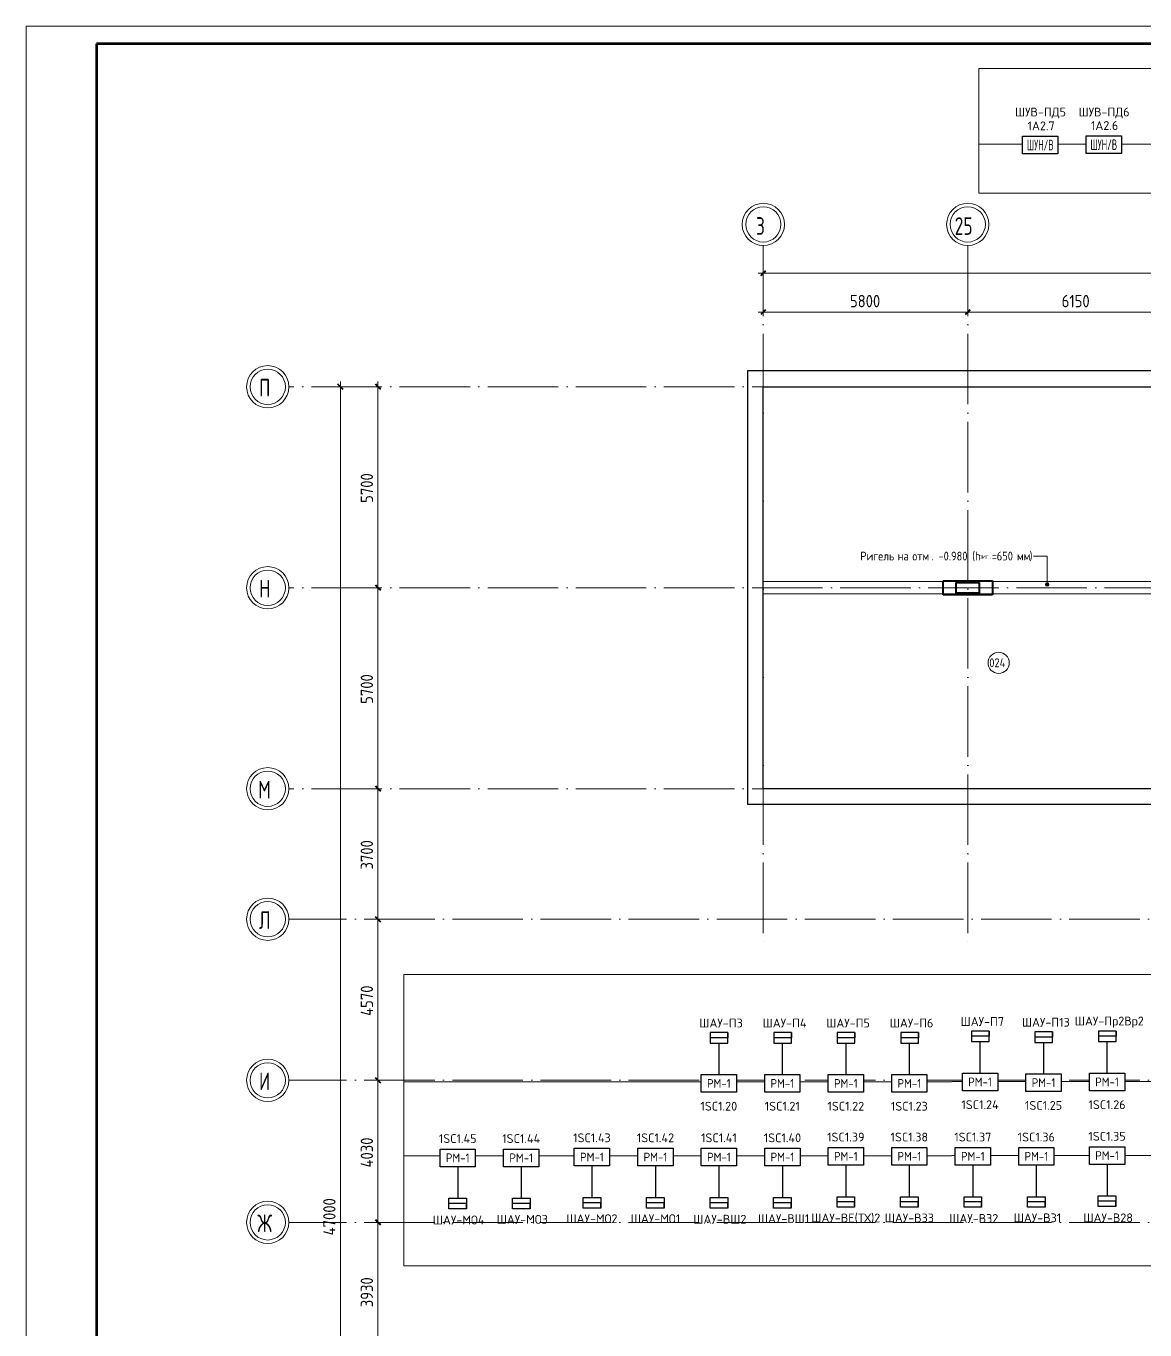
# Model space of a CAD drawing. Header units: millimetres. Extents: x -1073752 to 1436911, y -1379358 to 94781.
# Drawn here: x -1073752 to -1042007, y -793161 to -756179 of the extents above; entities that cross this region are included whole.
import ezdxf
from ezdxf.enums import TextEntityAlignment as Align

# ---------------------------------------------------------------- set-up
doc = ezdxf.new("R2010")
doc.units = ezdxf.units.MM
doc.set_wipeout_variables(frame=1)
doc.linetypes.add('ADSK_Линия сетки', pattern=[25, 20, -2.5, 0, -2.5])
doc.linetypes.add('ADSK_Сверху', pattern=[450, 300, -150])
for name, color, linetype, lineweight in [('RC-Линии_связи-Адресные', 5, 'Continuous', 50), ('RC-Прочее_оборудование', 1, 'Continuous', 30), ('RC-Шкафы', 1, 'Continuous', 30), ('Аннотация', 7, 'Continuous', 18), ('АПС', 5, 'Continuous', 30), ('лс', 5, 'Continuous', 30), ('Марки помещений', 7, 'Continuous', 20), ('Несущие колонны', 7, 'Continuous', 18), ('Оси', 252, 'Continuous', 9), ('ОФ_рамка', 8, 'Continuous', 60), ('Размеры', 250, 'Continuous', 9), ('Стены наружные', 7, 'Continuous', 18)]:
    doc.layers.add(name, color=color, linetype=linetype, lineweight=lineweight)
doc.layers.add('Линии', color=7, linetype='Continuous', lineweight=9, true_color=0x00a600)
doc.styles.add('GOST Common', font='', dxfattribs={"width": 0.9, "height": 500})
doc.styles.add('GOST Common_1', font='', dxfattribs={"width": 0.9, "height": 350})
doc.styles.add('GOST Common_2', font='', dxfattribs={"width": 0.9, "height": 250})
doc.styles.add('GOST Common_3', font='', dxfattribs={"height": 3.5})
doc.styles.add('ICOCPEUR', font='isocpeur.ttf', dxfattribs={"height": 250})
doc.styles.add('ISOCPEUR', font='isocpeur.ttf', dxfattribs={"height": 250})
doc.styles.add('RubezhCAD', font='isocpeur.ttf')
doc.styles.get("Standard").update_dxf_attribs({"font": 'arial.ttf'})
doc.styles.get('GOST Common').set_extended_font_data('GOST 2.304 type A')
doc.styles.get('GOST Common_1').set_extended_font_data('GOST Common')
doc.styles.get('GOST Common_2').set_extended_font_data('GOST type B')
doc.styles.get('GOST Common_3').set_extended_font_data('GOST 2.304 type A')

# ---------------------------------------------------------------- blocks, each defined once
blk = doc.blocks.new('подвал')
at = {"layer": 'Аннотация', "lineweight": 9, "true_color": 0x636466}
h = blk.add_hatch(color=251, dxfattribs=at)
edge = h.paths.add_edge_path()
edge.add_arc((-223015, 20356), 50, 0, 360)
at = {"layer": 'Аннотация', "color": 251, "lineweight": 9, "true_color": 0x636466}
for p, q in [((-223394, 21161), (-223400, 21161)), ((-223015, 21161), (-223394, 21161)), ((-223015, 20356), (-223015, 21161))]:
    blk.add_line(p, q, dxfattribs=at)
blk.add_circle((-223015, 20356), 50, dxfattribs=at)
at = {"layer": 'Линии', "color": 251, "linetype": 'ADSK_Сверху', "ltscale": 100, "true_color": 0x636466}
for p, q in [((-231067, 20437), (-207707, 20437)), ((-231067, 20087), (-207707, 20087))]:
    blk.add_line(p, q, dxfattribs=at)
at = {"layer": 'Марки помещений', "color": 251, "true_color": 0x636466}
blk.add_circle((-224389, 18132), 300, dxfattribs=at)
at = {"layer": 'Несущие колонны', "color": 251, "lineweight": 40, "true_color": 0x636466}
for p, q in [((-225967, 20462), (-224567, 20462)), ((-225967, 20062), (-225967, 20462)), ((-225592, 20112), (-225592, 20412)), ((-225592, 20412), (-224942, 20412)), ((-224942, 20412), (-224942, 20112)), ((-224567, 20462), (-224567, 20062)), ((-224567, 20062), (-225967, 20062)), ((-224942, 20112), (-225592, 20112))]:
    blk.add_line(p, q, dxfattribs=at)
at = {"layer": 'Несущие колонны', "color": 251, "true_color": 0x636466}
for p, q in [((-225967, 20462), (-224567, 20462)), ((-225967, 20062), (-225967, 20462)), ((-225592, 20412), (-224942, 20412)), ((-225592, 20112), (-225592, 20412)), ((-224942, 20412), (-224942, 20112)), ((-224567, 20462), (-224567, 20062)), ((-224567, 20062), (-225967, 20062)), ((-224942, 20112), (-225592, 20112))]:
    blk.add_line(p, q, dxfattribs=at)
at = {"layer": 'Оси', "color": 251, "linetype": 'ADSK_Линия сетки', "ltscale": 100, "true_color": 0x636466}
for p, q in [((-231067, 29968), (-231067, 10062)), ((-225267, 29968), (-225267, 10062)), ((-174384, 25962), (-244528, 25962)), ((-174384, 20262), (-244528, 20262)), ((-174384, 14562), (-244528, 14562)), ((-200387, 10862), (-244528, 10862)), ((-200387, 6292), (-244528, 6292)), ((-200387, 2262), (-244528, 2262))]:
    blk.add_line(p, q, dxfattribs=at)
at = {"layer": 'Оси', "color": 251, "lineweight": 20, "true_color": 0x636466}
for centre, radius, start, end in [((-231067, 30568), 600, 0, 180), ((-231067, 30568), 500, 0, 180), ((-225267, 30568), 600, 0, 180), ((-225267, 30568), 500, 0, 180), ((-231067, 30568), 600, 180, 0), ((-231067, 30568), 500, 180, 0), ((-225267, 30568), 600, 180, 0), ((-225267, 30568), 500, 180, 0), ((-245128, 25962), 600, 90, 270), ((-245128, 25962), 500, 90, 270), ((-245128, 25962), 600, 270, 90), ((-245128, 25962), 500, 270, 90), ((-245128, 20262), 600, 90, 270), ((-245128, 20262), 500, 90, 270), ((-245128, 20262), 600, 270, 90), ((-245128, 20262), 500, 270, 90), ((-245128, 14562), 600, 90, 270), ((-245128, 14562), 500, 90, 270), ((-245128, 14562), 600, 270, 90), ((-245128, 14562), 500, 270, 90), ((-245128, 10862), 600, 90, 270), ((-245128, 10862), 500, 90, 270), ((-245128, 10862), 600, 270, 90), ((-245128, 10862), 500, 270, 90), ((-245128, 6292), 600, 90, 270), ((-245128, 6292), 500, 90, 270), ((-245128, 6292), 600, 270, 90), ((-245128, 6292), 500, 270, 90), ((-245128, 2262), 600, 90, 270), ((-245128, 2262), 500, 90, 270), ((-245128, 2262), 600, 270, 90), ((-245128, 2262), 500, 270, 90)]:
    blk.add_arc(centre, radius, start, end, dxfattribs=at)
at = {"layer": 'Размеры', "color": 251, "lineweight": 20, "true_color": 0x636466}
for p, q in [((-231067, 29184), (-231067, 29334)), ((-231217, 29184), (-177317, 29184)), ((-231067, 29184), (-231067, 29134)), ((-231067, 28080), (-231067, 28230)), ((-225267, 28080), (-225267, 28230)), ((-225267, 28080), (-225267, 28230)), ((-231217, 28080), (-225267, 28080)), ((-231067, 28080), (-231067, 28030)), ((-225267, 28080), (-225267, 28030)), ((-225267, 28080), (-219117, 28080)), ((-225267, 28080), (-225267, 28030)), ((-243067, 25962), (-243217, 25962)), ((-243067, -21188), (-243067, 26112)), ((-243067, 25962), (-243017, 25962)), ((-242004, 25962), (-242154, 25962)), ((-242004, 20262), (-242004, 26112)), ((-242004, 25962), (-241954, 25962)), ((-242004, 20262), (-242154, 20262)), ((-242004, 20262), (-242154, 20262)), ((-242004, 14562), (-242004, 20262)), ((-242004, 20262), (-241954, 20262)), ((-242004, 20262), (-241954, 20262)), ((-242004, 14562), (-242154, 14562)), ((-242004, 14562), (-242154, 14562)), ((-242004, 10862), (-242004, 14562)), ((-242004, 14562), (-241954, 14562)), ((-242004, 14562), (-241954, 14562)), ((-242004, 10862), (-242154, 10862)), ((-242004, 10862), (-242154, 10862)), ((-242004, 6292), (-242004, 10862)), ((-242004, 10862), (-241954, 10862)), ((-242004, 10862), (-241954, 10862)), ((-242004, 6292), (-242154, 6292)), ((-242004, 6292), (-242154, 6292)), ((-242004, 2262), (-242004, 6292)), ((-242004, 6292), (-241954, 6292)), ((-242004, 6292), (-241954, 6292)), ((-242004, 2262), (-242154, 2262)), ((-242004, 2262), (-242154, 2262)), ((-242004, -1668), (-242004, 2262)), ((-242004, 2262), (-241954, 2262)), ((-242004, 2262), (-241954, 2262))]:
    blk.add_line(p, q, dxfattribs=at)
at = {"layer": 'Размеры', "color": 251, "lineweight": 40, "true_color": 0x636466}
for p, q in [((-231067, 29184), (-230996, 29255)), ((-231067, 29184), (-231138, 29113)), ((-231067, 28080), (-230996, 28151)), ((-225267, 28080), (-225196, 28151)), ((-225267, 28080), (-225196, 28151)), ((-231067, 28080), (-231138, 28009)), ((-225267, 28080), (-225338, 28009)), ((-225267, 28080), (-225338, 28009)), ((-243067, 25962), (-243137, 26033)), ((-243067, 25962), (-242996, 25891)), ((-242004, 25962), (-242075, 26033)), ((-242004, 25962), (-241933, 25891)), ((-242004, 20262), (-242075, 20333)), ((-242004, 20262), (-242075, 20333)), ((-242004, 20262), (-241933, 20191)), ((-242004, 20262), (-241933, 20191)), ((-242004, 14562), (-242075, 14633)), ((-242004, 14562), (-242075, 14633)), ((-242004, 14562), (-241933, 14491)), ((-242004, 14562), (-241933, 14491)), ((-242004, 10862), (-242075, 10933)), ((-242004, 10862), (-242075, 10933)), ((-242004, 10862), (-241933, 10791)), ((-242004, 10862), (-241933, 10791)), ((-242004, 6292), (-242075, 6363)), ((-242004, 6292), (-242075, 6363)), ((-242004, 6292), (-241933, 6221)), ((-242004, 6292), (-241933, 6221)), ((-242004, 2262), (-242075, 2333)), ((-242004, 2262), (-242075, 2333)), ((-242004, 2262), (-241933, 2191)), ((-242004, 2262), (-241933, 2191))]:
    blk.add_line(p, q, dxfattribs=at)
at = {"layer": 'Стены наружные', "color": 251, "lineweight": 30, "true_color": 0x636466}
for p, q in [((-231517, 26412), (-231517, 14112)), ((-177017, 26412), (-231517, 26412)), ((-231067, 14562), (-231067, 25962)), ((-231067, 25962), (-207707, 25962)), ((-213287, 14562), (-231067, 14562)), ((-211532, 14112), (-231517, 14112))]:
    blk.add_line(p, q, dxfattribs=at)
at = {"layer": 'Аннотация', "color": 251, "true_color": 0x636466, "width": 0.9}
for s, height, style, p in [('Ригель', 250, 'GOST Common_2', (-228316, 21036)), ('на', 250, 'GOST Common_2', (-227256, 21036)), ('отм', 250, 'GOST Common_2', (-226839, 21036)), ('. -0.980 (h', 250, 'GOST Common_2', (-226298, 21036)), ('риг', 138.8, 'GOST Common_3', (-224948, 21085)), ('.', 139, 'GOST Common_3', (-224627, 21085)), ('=650', 250, 'GOST Common_2', (-224589, 21036)), ('мм', 250, 'GOST Common_2', (-223869, 21036)), (')', 250, 'GOST Common_2', (-223512, 21036))]:
    blk.add_text(s, height=height, dxfattribs=dict(at, style=style)).set_placement(p)
at = {"layer": 'Марки помещений', "color": 251, "true_color": 0x636466, "style": 'GOST Common_2', "width": 0.9}
blk.add_text('024', height=250, dxfattribs=at).set_placement((-224656, 18009))
at = {"layer": 'Оси', "color": 251, "true_color": 0x636466, "style": 'GOST Common', "width": 0.9}
for s, p in [('3', (-231278, 30272)), ('25', (-225639, 30272)), ('П', (-245375, 25686)), ('Н', (-245375, 19986)), ('М', (-245399, 14286)), ('Л', (-245378, 10586)), ('И', (-245375, 6016)), ('Ж', (-245423, 1986))]:
    blk.add_text(s, height=500, dxfattribs=at).set_placement(p)
at = {"layer": 'Размеры', "color": 251, "lineweight": 20, "true_color": 0x636466, "char_height": 350, "attachment_point": 1, "line_spacing_factor": 1.022761, "style": 'GOST Common_1'}
for s, insert, width in [('5800', (-228608, 28567), 1059.58), ('6150', (-222601, 28567), 980.83)]:
    blk.add_mtext(s, dxfattribs=dict(at, insert=insert, width=width))
at = {"layer": 'Размеры', "color": 251, "lineweight": 20, "true_color": 0x636466, "char_height": 350, "attachment_point": 1, "rotation": 90, "line_spacing_factor": 1.022761, "style": 'GOST Common_1'}
for s, insert, width in [('5700', (-242491, 22670), 1059.58), ('5700', (-242491, 16970), 1059.58), ('3700', (-242491, 12270), 1059.58), ('4570', (-242491, 8120), 1095.38), ('4030', (-242491, 3820), 1095.38), ('47000', (-243554, 1895), 1360.27), ('3930', (-242491, -145), 1059.58)]:
    blk.add_mtext(s, dxfattribs=dict(at, insert=insert, width=width))
blk = doc.blocks.new('А0')
at = {"layer": 'ОФ_рамка', "color": 0, "linetype": 'Continuous', "lineweight": 5, "ltscale": 100}
for points in [[(341068, -309617), (222168, -309617)], [(222168, -309617), (222168, -393717)]]:
    blk.add_lwpolyline(points, dxfattribs=at)
at = {"layer": 'ОФ_рамка', "color": 0, "linetype": 'Continuous', "ltscale": 100}
for points in [[(340568, -310117), (224168, -310117)], [(224168, -310117), (224168, -393217)]]:
    blk.add_lwpolyline(points, dxfattribs=at)
blk = doc.blocks.new('РМ1')
at = {"layer": 'RC-Прочее_оборудование'}
blk.add_point((0, 0), dxfattribs=at)
blk.add_wipeout([(5, 2.5), (5, -2.5), (-5, -2.5), (-5, 2.5)]).dxf.layer = 'RC-Прочее_оборудование'
blk.add_wipeout([(-5, -2.5), (-5, 2.5), (5, 2.5), (5, -2.5)]).dxf.layer = 'RC-Прочее_оборудование'
for p, q in [((-5, 2.5), (5, 2.5)), ((-5, -2.5), (-5, 2.5)), ((-5, 2.5), (-5, 2.5)), ((5, 2.5), (5, -2.5)), ((5, -2.5), (-5, -2.5))]:
    blk.add_line(p, q, dxfattribs=at)
at = {"layer": 'RC-Прочее_оборудование', "ltscale": 100, "style": 'ISOCPEUR', "width": 0.9}
blk.add_text('РМ-1', height=2.5, dxfattribs=at).set_placement((0, 0), align=Align.MIDDLE)
at = {"layer": 'RC-Прочее_оборудование'}
blk.add_attdef('PSTN', text='', height=2.5, dxfattribs=at).set_placement((5.72, 2.54), align=Align.BOTTOM_CENTER)
blk = doc.blocks.new('RC-UGO-SHUNV-01')
at = {"layer": 'RC-Шкафы'}
blk.add_point((0, 0), dxfattribs=at)
blk.add_wipeout([(5.01, -2.5), (5.01, 2.5), (-5.01, 2.5), (-5.01, -2.5)]).dxf.layer = 'RC-Шкафы'
blk.add_wipeout([(-5.01, -2.5), (-5.01, 2.5), (5.01, 2.5), (5.01, -2.5)]).dxf.layer = 'RC-Шкафы'
for p, q in [((-5.01, 2.5), (5.01, 2.5)), ((-5.01, -2.5), (-5.01, 2.5)), ((5.01, 2.5), (5.01, -2.5)), ((5.01, -2.5), (-5.01, -2.5))]:
    blk.add_line(p, q, dxfattribs=at)
blk.add_lwpolyline([(-5.01, 2.5), (-5, 2.5)], dxfattribs=at)
blk.add_lwpolyline([(-5.01, 2.5), (-5, 2.5)], dxfattribs=at)
at = {"layer": 'RC-Шкафы', "ltscale": 100, "style": 'ISOCPEUR', "width": 0.6}
blk.add_text('ШУН/В', height=3, dxfattribs=at).set_placement((0, 0), align=Align.MIDDLE)
at = {"layer": 'RC-Шкафы'}
blk.add_attdef('PSTN', text='', height=2.5, dxfattribs=at).set_placement((6.17, 2.53), align=Align.BOTTOM_CENTER)

msp = doc.modelspace()

# ---------------------------------------------------------------- linework, layer by layer
at = {"layer": 'АПС', "color": 7, "lineweight": 30}
for points in [[(-1053839.8, -784726.5), (-1054339.8, -784726.5), (-1054339.8, -785026.5), (-1053839.8, -785026.5), (-1053839.8, -784726.5), (-1053839.8, -784876.5), (-1054339.8, -784876.5)], [(-1052038.2, -784726.5), (-1052538.2, -784726.5), (-1052538.2, -785026.5), (-1052038.2, -785026.5), (-1052038.2, -784726.5), (-1052038.2, -784876.5), (-1052538.2, -784876.5)], [(-1050236.5, -784726.5), (-1050736.5, -784726.5), (-1050736.5, -785026.5), (-1050236.5, -785026.5), (-1050236.5, -784726.5), (-1050236.5, -784876.5), (-1050736.5, -784876.5)], [(-1048434.8, -784726.5), (-1048934.8, -784726.5), (-1048934.8, -785026.5), (-1048434.8, -785026.5), (-1048434.8, -784726.5), (-1048434.8, -784876.5), (-1048934.8, -784876.5)], [(-1046427.9, -784683), (-1046927.9, -784683), (-1046927.9, -784983), (-1046427.9, -784983), (-1046427.9, -784683), (-1046427.9, -784833), (-1046927.9, -784833)], [(-1044626.2, -784704.8), (-1045126.2, -784704.8), (-1045126.2, -785004.8), (-1044626.2, -785004.8), (-1044626.2, -784704.8), (-1044626.2, -784854.8), (-1045126.2, -784854.8)], [(-1042824.5, -784683), (-1043324.5, -784683), (-1043324.5, -784983), (-1042824.5, -784983), (-1042824.5, -784683), (-1042824.5, -784833), (-1043324.5, -784833)], [(-1061255.2, -789725.3), (-1061755.2, -789725.3), (-1061755.2, -789425.3), (-1061255.2, -789425.3), (-1061255.2, -789725.3), (-1061255.2, -789575.3), (-1061755.2, -789575.3)], [(-1059453.6, -789725.3), (-1059953.6, -789725.3), (-1059953.6, -789425.3), (-1059453.6, -789425.3), (-1059453.6, -789725.3), (-1059453.6, -789575.3), (-1059953.6, -789575.3)], [(-1057446.6, -789703.5), (-1057946.6, -789703.5), (-1057946.6, -789403.5), (-1057446.6, -789403.5), (-1057446.6, -789703.5), (-1057446.6, -789553.5), (-1057946.6, -789553.5)], [(-1055644.9, -789703.5), (-1056144.9, -789703.5), (-1056144.9, -789403.5), (-1055644.9, -789403.5), (-1055644.9, -789703.5), (-1055644.9, -789553.5), (-1056144.9, -789553.5)], [(-1053843.3, -789703.5), (-1054343.3, -789703.5), (-1054343.3, -789403.5), (-1053843.3, -789403.5), (-1053843.3, -789703.5), (-1053843.3, -789553.5), (-1054343.3, -789553.5)], [(-1052041.6, -789703.5), (-1052541.6, -789703.5), (-1052541.6, -789403.5), (-1052041.6, -789403.5), (-1052041.6, -789703.5), (-1052041.6, -789553.5), (-1052541.6, -789553.5)], [(-1050243.3, -789681.7), (-1050743.3, -789681.7), (-1050743.3, -789381.7), (-1050243.3, -789381.7), (-1050243.3, -789681.7), (-1050243.3, -789531.7), (-1050743.3, -789531.7)], [(-1048441.7, -789681.7), (-1048941.7, -789681.7), (-1048941.7, -789381.7), (-1048441.7, -789381.7), (-1048441.7, -789681.7), (-1048441.7, -789531.7), (-1048941.7, -789531.7)], [(-1046640, -789681.7), (-1047140, -789681.7), (-1047140, -789381.7), (-1046640, -789381.7), (-1046640, -789681.7), (-1046640, -789531.7), (-1047140, -789531.7)], [(-1044838.3, -789681.7), (-1045338.3, -789681.7), (-1045338.3, -789381.7), (-1044838.3, -789381.7), (-1044838.3, -789681.7), (-1044838.3, -789531.7), (-1045338.3, -789531.7)], [(-1042831.4, -789660), (-1043331.4, -789660), (-1043331.4, -789360), (-1042831.4, -789360), (-1042831.4, -789660), (-1042831.4, -789510), (-1043331.4, -789510)]]:
    msp.add_lwpolyline(points, dxfattribs=at)
at = {"layer": 'лс'}
msp.add_line((-1034089.2, -759526.3), (-1046716.4, -759537), dxfattribs=at)
at = {"layer": 'лс', "color": 0, "lineweight": 20}
for points in [[(-1046716.4, -757383.1), (-1034089.2, -757383.1), (-1034089.2, -760921.9), (-1046716.4, -760921.9)], [(-1063034.3, -783076.6), (-1031449, -783076.6), (-1031449, -791338.7), (-1063034.3, -791338.7)]]:
    msp.add_lwpolyline(points, close=True, dxfattribs=at)
at = {"layer": 'лс', "color": 96, "true_color": 0x008800}
for points in [[(-1054089.8, -785920.4), (-1054089.8, -785026.5)], [(-1052288.2, -785920.4), (-1052288.2, -785026.5)], [(-1050486.5, -785920.4), (-1050486.5, -785026.5)], [(-1048684.8, -785920.4), (-1048684.8, -785026.5)], [(-1046677.9, -785876.9), (-1046677.9, -784983)], [(-1044876.2, -785898.7), (-1044876.2, -785004.8)], [(-1043074.5, -785876.9), (-1043074.5, -784983)], [(-1061505.2, -788531.4), (-1061505.2, -789425.3)], [(-1059703.6, -788531.4), (-1059703.6, -789425.3)], [(-1057696.6, -788509.6), (-1057696.6, -789403.5)], [(-1055894.9, -788509.6), (-1055894.9, -789403.5)], [(-1054093.3, -788509.6), (-1054093.3, -789403.5)], [(-1052291.6, -788509.6), (-1052291.6, -789403.5)], [(-1050493.3, -788487.8), (-1050493.3, -789381.7)], [(-1048691.7, -788487.8), (-1048691.7, -789381.7)], [(-1046890, -788487.8), (-1046890, -789381.7)], [(-1045088.3, -788487.8), (-1045088.3, -789381.7)], [(-1043081.4, -788466.1), (-1043081.4, -789360)]]:
    msp.add_lwpolyline(points, dxfattribs=at)
at = {"layer": 'лс'}
msp.add_lwpolyline([(-1063034.3, -788223.8), (-1031950.6, -788199.9), (-1031950.6, -786110.9), (-1063034.3, -786134.9)], dxfattribs=at)

# ---------------------------------------------------------------- block references
msp.add_blockref('подвал', (-821766.8, -792372.8))
at = {"layer": 'ОФ_рамка', "color": 0, "lineweight": -2}
msp.add_blockref('А0', (-1295919.6, -446562.6), dxfattribs=at)

# ---------------------------------------------------------------- texts
at = {"layer": 'RC-Линии_связи-Адресные', "color": 0, "linetype": 'Continuous', "lineweight": 40, "ltscale": 15, "char_height": 250, "style": 'ICOCPEUR'}
for s, insert, width, attachment_point in [('ШУВ-ПД5', (-1044969.9, -758492.9), 2971.683, 2), ('ШУВ-ПД6', (-1043165.9, -758492.7), 2971.683, 2), ('1А2.7', (-1044951.6, -758883.9, 160), 1500, 2), ('1А2.6', (-1043149.9, -758875.1, 160), 1500, 2), ('ШАУ-П3', (-1054033.1, -784582.3), 2971.683, 8), ('ШАУ-П4', (-1052231.4, -784582.3), 2971.683, 8), ('ШАУ-П5', (-1050429.7, -784582.3), 2971.683, 8), ('ШАУ-П6', (-1048628.1, -784582.3), 2971.683, 8), ('ШАУ-П7', (-1046621.1, -784538.8), 2971.683, 8), ('ШАУ-П13', (-1044819.4, -784560.5), 2971.683, 8), ('ШАУ-Пр2Вр2', (-1043017.8, -784592.2), 2971.683, 8), ('ШАУ-МО4', (-1061479, -789918), 2971.683, 2), ('ШАУ-МО3', (-1059671.8, -789900.9), 2971.683, 2), ('ШАУ-МО2', (-1057696.6, -789881.5), 2971.683, 2), ('ШАУ-МО1', (-1055894.9, -789881.5), 2971.683, 2), ('ШАУ-ВШ2', (-1054067, -789896.2), 2971.683, 2), ('ШАУ-ВШ1', (-1052259.9, -789879.1), 2971.683, 2), ('ШАУ-ВЕ(ТХ)2', (-1050493.3, -789859.7), 2971.683, 2), ('ШАУ-В33', (-1048691.7, -789859.7), 2971.683, 2), ('ШАУ-В32', (-1046863.8, -789874.4), 2971.683, 2), ('ШАУ-В31', (-1045056.6, -789857.3), 2971.683, 2), ('ШАУ-В28', (-1043049.6, -789857.3), 2971.683, 2)]:
    msp.add_mtext(s, dxfattribs=dict(at, insert=insert, width=width, attachment_point=attachment_point))

# ---------------------------------------------------------------- next in the draw order: block references
ref = msp.add_blockref('РМ1', (-1054096.7, -786170.5), dxfattribs=dict(xscale=100, yscale=100, zscale=100))
ref.add_attrib('PSTN', '1SC1.20', dxfattribs={"layer": 'RC-Прочее_оборудование', "color": 0, "height": 250, "style": 'RubezhCAD'}).set_placement((-1054096.7, -786690.6), align=Align.TOP_CENTER)
ref = msp.add_blockref('РМ1', (-1052295, -786170.5), dxfattribs=dict(xscale=100, yscale=100, zscale=100))
ref.add_attrib('PSTN', '1SC1.21', dxfattribs={"layer": 'RC-Прочее_оборудование', "color": 0, "height": 250, "style": 'RubezhCAD'}).set_placement((-1052295, -786690.6), align=Align.TOP_CENTER)
ref = msp.add_blockref('РМ1', (-1050493.3, -786170.5), dxfattribs=dict(xscale=100, yscale=100, zscale=100))
ref.add_attrib('PSTN', '1SC1.22', dxfattribs={"layer": 'RC-Прочее_оборудование', "color": 0, "height": 250, "style": 'RubezhCAD'}).set_placement((-1050493.3, -786690.6), align=Align.TOP_CENTER)
ref = msp.add_blockref('РМ1', (-1048691.7, -786170.5), dxfattribs=dict(xscale=100, yscale=100, zscale=100))
ref.add_attrib('PSTN', '1SC1.23', dxfattribs={"layer": 'RC-Прочее_оборудование', "color": 0, "height": 250, "style": 'RubezhCAD'}).set_placement((-1048691.7, -786690.6), align=Align.TOP_CENTER)
ref = msp.add_blockref('РМ1', (-1046684.7, -786127), dxfattribs=dict(xscale=100, yscale=100, zscale=100))
ref.add_attrib('PSTN', '1SC1.24', dxfattribs={"layer": 'RC-Прочее_оборудование', "color": 0, "height": 250, "style": 'RubezhCAD'}).set_placement((-1046684.7, -786647), align=Align.TOP_CENTER)
ref = msp.add_blockref('РМ1', (-1044883, -786148.8), dxfattribs=dict(xscale=100, yscale=100, zscale=100))
ref.add_attrib('PSTN', '1SC1.25', dxfattribs={"layer": 'RC-Прочее_оборудование', "color": 0, "height": 250, "style": 'RubezhCAD'}).set_placement((-1044883, -786668.8), align=Align.TOP_CENTER)
ref = msp.add_blockref('РМ1', (-1043081.4, -786127), dxfattribs=dict(xscale=100, yscale=100, zscale=100))
ref.add_attrib('PSTN', '1SC1.26', dxfattribs={"layer": 'RC-Прочее_оборудование', "color": 0, "height": 250, "style": 'RubezhCAD'}).set_placement((-1043081.4, -786647), align=Align.TOP_CENTER)
ref = msp.add_blockref('РМ1', (-1061505.2, -788281.3), dxfattribs=dict(xscale=100, yscale=100, zscale=100))
ref.add_attrib('PSTN', '1SC1.45', dxfattribs={"layer": 'RC-Прочее_оборудование', "color": 0, "height": 250, "style": 'RubezhCAD'}).set_placement((-1061505.2, -787608.9), align=Align.TOP_CENTER)
ref = msp.add_blockref('РМ1', (-1059703.6, -788281.3), dxfattribs=dict(xscale=100, yscale=100, zscale=100))
ref.add_attrib('PSTN', '1SC1.44', dxfattribs={"layer": 'RC-Прочее_оборудование', "color": 0, "height": 250, "style": 'RubezhCAD'}).set_placement((-1059703.6, -787608.9), align=Align.TOP_CENTER)
ref = msp.add_blockref('РМ1', (-1057696.6, -788259.5), dxfattribs=dict(xscale=100, yscale=100, zscale=100))
ref.add_attrib('PSTN', '1SC1.43', dxfattribs={"layer": 'RC-Прочее_оборудование', "color": 0, "height": 250, "style": 'RubezhCAD'}).set_placement((-1057696.6, -787587.2), align=Align.TOP_CENTER)
ref = msp.add_blockref('РМ1', (-1055894.9, -788259.5), dxfattribs=dict(xscale=100, yscale=100, zscale=100))
ref.add_attrib('PSTN', '1SC1.42', dxfattribs={"layer": 'RC-Прочее_оборудование', "color": 0, "height": 250, "style": 'RubezhCAD'}).set_placement((-1055894.9, -787587.2), align=Align.TOP_CENTER)
ref = msp.add_blockref('РМ1', (-1054093.3, -788259.5), dxfattribs=dict(xscale=100, yscale=100, zscale=100))
ref.add_attrib('PSTN', '1SC1.41', dxfattribs={"layer": 'RC-Прочее_оборудование', "color": 0, "height": 250, "style": 'RubezhCAD'}).set_placement((-1054093.3, -787587.2), align=Align.TOP_CENTER)
ref = msp.add_blockref('РМ1', (-1052291.6, -788259.5), dxfattribs=dict(xscale=100, yscale=100, zscale=100))
ref.add_attrib('PSTN', '1SC1.40', dxfattribs={"layer": 'RC-Прочее_оборудование', "color": 0, "height": 250, "style": 'RubezhCAD'}).set_placement((-1052291.6, -787587.2), align=Align.TOP_CENTER)
ref = msp.add_blockref('РМ1', (-1050493.3, -788237.7), dxfattribs=dict(xscale=100, yscale=100, zscale=100))
ref.add_attrib('PSTN', '1SC1.39', dxfattribs={"layer": 'RC-Прочее_оборудование', "color": 0, "height": 250, "style": 'RubezhCAD'}).set_placement((-1050493.3, -787565.4), align=Align.TOP_CENTER)
ref = msp.add_blockref('РМ1', (-1048691.7, -788237.7), dxfattribs=dict(xscale=100, yscale=100, zscale=100))
ref.add_attrib('PSTN', '1SC1.38', dxfattribs={"layer": 'RC-Прочее_оборудование', "color": 0, "height": 250, "style": 'RubezhCAD'}).set_placement((-1048691.7, -787565.4), align=Align.TOP_CENTER)
ref = msp.add_blockref('РМ1', (-1046890, -788237.7), dxfattribs=dict(xscale=100, yscale=100, zscale=100))
ref.add_attrib('PSTN', '1SC1.37', dxfattribs={"layer": 'RC-Прочее_оборудование', "color": 0, "height": 250, "style": 'RubezhCAD'}).set_placement((-1046890, -787565.4), align=Align.TOP_CENTER)
ref = msp.add_blockref('РМ1', (-1045088.3, -788237.7), dxfattribs=dict(xscale=100, yscale=100, zscale=100))
ref.add_attrib('PSTN', '1SC1.36', dxfattribs={"layer": 'RC-Прочее_оборудование', "color": 0, "height": 250, "style": 'RubezhCAD'}).set_placement((-1045088.3, -787565.4), align=Align.TOP_CENTER)
ref = msp.add_blockref('РМ1', (-1043081.4, -788215.9), dxfattribs=dict(xscale=100, yscale=100, zscale=100))
ref.add_attrib('PSTN', '1SC1.35', dxfattribs={"layer": 'RC-Прочее_оборудование', "color": 0, "height": 250, "style": 'RubezhCAD'}).set_placement((-1043081.4, -787543.6), align=Align.TOP_CENTER)
at = {"layer": 'RC-Шкафы', "color": 4, "linetype": 'Continuous', "lineweight": 40, "ltscale": 15, "xscale": 100, "yscale": 100, "zscale": 100}
for p in [(-1044976.6, -759551.7), (-1043174.9, -759542.9)]:
    msp.add_blockref('RC-UGO-SHUNV-01', p, dxfattribs=at)

doc.saveas('drawing.dxf')
